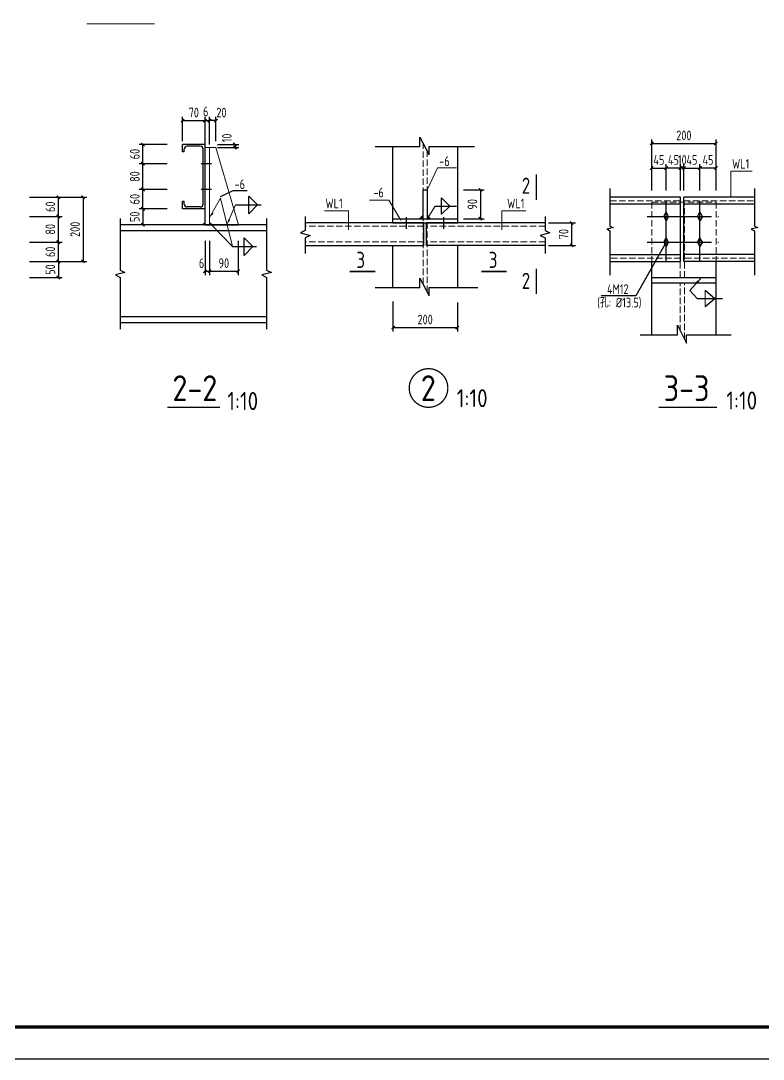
# Model space of a CAD drawing. Header units: millimetres. Extents: x 865974 to 875117, y 41124 to 44891.
# Drawn here: x 869951.9 to 870182.6, y 41123.6 to 41446.3 of the extents above; entities that cross this region are included whole.
import ezdxf

# ---------------------------------------------------------------- set-up
doc = ezdxf.new("R2010")
doc.units = ezdxf.units.MM
doc.header["$LTSCALE"] = 1000
doc.header["$MEASUREMENT"] = 0
for name, pattern in [('3', [500, 300, -200]), ('DASH', [0.35, 0.25, -0.1]), ('DOTE', [2.42, 2, -0.2, 0.02, -0.2])]:
    doc.linetypes.add(name, pattern=pattern)
for name, color, linetype, lineweight in [('1', 4, 'Continuous', 70), ('D3', 62, 'Continuous', 9), ('LZ', 64, 'Continuous', 9), ('数字', 3, 'Continuous', 9)]:
    doc.layers.add(name, color=color, linetype=linetype, lineweight=lineweight)
for name, color, linetype in [('616', 1, 'Continuous'), ('D1', 112, 'Continuous'), ('D2', 6, 'Continuous'), ('DIM', 7, 'Continuous'), ('DOTE', 1, 'DOTE'), ('PUB_DIM', 3, 'Continuous'), ('THIN', 7, 'Continuous'), ('文字', 7, 'Continuous'), ('桩', 6, 'Continuous'), ('梁虚线', 134, '3')]:
    doc.layers.add(name, color=color, linetype=linetype)
doc.styles.add('GBHZ', font='gbenor.shx', dxfattribs={"width": 0.9, "bigfont": 'gbcbig.shx'})
doc.dimstyles.new('Y10', dxfattribs={"dimscale": 0, "dimtxt": 3, "dimasz": 0.01, "dimexe": 1.2, "dimexo": 1, "dimgap": 1, "dimtad": 1, "dimdec": 0, "dimlfac": 10, "dimzin": 0, "dimdsep": 46, "dimtxsty": 'GBHZ', "dimblk1": 'DX', "dimblk2": 'DX', "dimsah": 1, "dimcen": 0.09, "dimdle": 1, "dimadec": 0, "dimazin": 0, "dimtfac": 1, "dimtdec": 0, "dimtix": 1, "dimtmove": 2, "dimatfit": 3, "dimldrblk": 'DX', "dimfxl": 0, "dimtolj": 1, "dimtzin": 0, "dimarcsym": 0})

# ---------------------------------------------------------------- blocks, each defined once
blk = doc.blocks.new('DX')
at = {"color": 0, "linetype": 'ByBlock', "const_width": 40}
blk.add_lwpolyline([(-54, -51), (46, 49)], dxfattribs=at)
blk = doc.blocks.new('*D248')
at = {"layer": 'Defpoints', "color": 0, "linetype": 'ByBlock', "transparency": 16777216}
for p in [(869958.02, 41391.47), (869958.02, 41371.47), (869971.27, 41371.47)]:
    blk.add_point(p, dxfattribs=at)
at = {"layer": 'DIM', "color": 0, "linetype": 'ByBlock', "lineweight": -2, "transparency": 16777216}
for p, q in [((869959.02, 41391.47), (869972.47, 41391.47)), ((869971.27, 41391.46), (869971.27, 41371.48)), ((869959.02, 41371.47), (869972.47, 41371.47))]:
    blk.add_line(p, q, dxfattribs=at)
at = {"layer": 'DIM', "color": 0, "linetype": 'ByBlock', "lineweight": -2, "transparency": 16777216, "xscale": 0.01, "yscale": 0.01, "zscale": 0.01}
for p, rotation in [((869971.27, 41391.47), 90), ((869971.27, 41371.47), 270)]:
    blk.add_blockref('DX', p, dxfattribs=dict(at, rotation=rotation))
at = {"layer": 'DIM', "color": 0, "linetype": 'ByBlock', "transparency": 16777216, "insert": (869968.77, 41381.47), "char_height": 3, "attachment_point": 5, "rotation": 90, "style": 'GBHZ'}
blk.add_mtext('\\A1;200', dxfattribs=at)
blk = doc.blocks.new('*D249')
at = {"layer": 'Defpoints', "color": 0, "linetype": 'ByBlock', "transparency": 16777216}
for p in [(869953.6, 41391.47), (869963.59, 41391.47), (869953.6, 41385.47)]:
    blk.add_point(p, dxfattribs=at)
at = {"layer": 'DIM', "color": 0, "linetype": 'ByBlock', "lineweight": -2, "transparency": 16777216}
for p, q in [((869954.6, 41391.47), (869964.79, 41391.47)), ((869963.59, 41385.48), (869963.59, 41391.46)), ((869954.6, 41385.47), (869964.79, 41385.47))]:
    blk.add_line(p, q, dxfattribs=at)
at = {"layer": 'DIM', "color": 0, "linetype": 'ByBlock', "lineweight": -2, "transparency": 16777216, "xscale": 0.01, "yscale": 0.01, "zscale": 0.01}
for p, rotation in [((869963.59, 41391.47), 90), ((869963.59, 41385.47), 270)]:
    blk.add_blockref('DX', p, dxfattribs=dict(at, rotation=rotation))
at = {"layer": 'DIM', "color": 0, "linetype": 'ByBlock', "transparency": 16777216, "insert": (869961.09, 41388.47), "char_height": 3, "attachment_point": 5, "rotation": 90, "style": 'GBHZ'}
blk.add_mtext('\\A1;60', dxfattribs=at)
blk = doc.blocks.new('*D250')
at = {"layer": 'Defpoints', "color": 0, "linetype": 'ByBlock', "transparency": 16777216}
for p in [(869953.6, 41385.47), (869963.59, 41385.47), (869953.6, 41377.47)]:
    blk.add_point(p, dxfattribs=at)
at = {"layer": 'DIM', "color": 0, "linetype": 'ByBlock', "lineweight": -2, "transparency": 16777216}
for p, q in [((869954.6, 41385.47), (869964.79, 41385.47)), ((869963.59, 41377.48), (869963.59, 41385.46)), ((869954.6, 41377.47), (869964.79, 41377.47))]:
    blk.add_line(p, q, dxfattribs=at)
at = {"layer": 'DIM', "color": 0, "linetype": 'ByBlock', "lineweight": -2, "transparency": 16777216, "xscale": 0.01, "yscale": 0.01, "zscale": 0.01}
for p, rotation in [((869963.59, 41385.47), 90), ((869963.59, 41377.47), 270)]:
    blk.add_blockref('DX', p, dxfattribs=dict(at, rotation=rotation))
at = {"layer": 'DIM', "color": 0, "linetype": 'ByBlock', "transparency": 16777216, "insert": (869961.09, 41381.47), "char_height": 3, "attachment_point": 5, "rotation": 90, "style": 'GBHZ'}
blk.add_mtext('\\A1;80', dxfattribs=at)
blk = doc.blocks.new('*D251')
at = {"layer": 'Defpoints', "color": 0, "linetype": 'ByBlock', "transparency": 16777216}
for p in [(869953.6, 41377.47), (869963.59, 41377.47), (869953.6, 41371.47)]:
    blk.add_point(p, dxfattribs=at)
at = {"layer": 'DIM', "color": 0, "linetype": 'ByBlock', "lineweight": -2, "transparency": 16777216}
for p, q in [((869954.6, 41377.47), (869964.79, 41377.47)), ((869963.59, 41371.48), (869963.59, 41377.46)), ((869954.6, 41371.47), (869964.79, 41371.47))]:
    blk.add_line(p, q, dxfattribs=at)
at = {"layer": 'DIM', "color": 0, "linetype": 'ByBlock', "lineweight": -2, "transparency": 16777216, "xscale": 0.01, "yscale": 0.01, "zscale": 0.01}
for p, rotation in [((869963.59, 41377.47), 90), ((869963.59, 41371.47), 270)]:
    blk.add_blockref('DX', p, dxfattribs=dict(at, rotation=rotation))
at = {"layer": 'DIM', "color": 0, "linetype": 'ByBlock', "transparency": 16777216, "insert": (869961.09, 41374.47), "char_height": 3, "attachment_point": 5, "rotation": 90, "style": 'GBHZ'}
blk.add_mtext('\\A1;60', dxfattribs=at)
blk = doc.blocks.new('*D233')
at = {"layer": 'Defpoints', "color": 0, "linetype": 'ByBlock', "transparency": 16777216}
for p in [(870010.52, 41415.25), (870009.16, 41406.79), (870010.52, 41406.85)]:
    blk.add_point(p, dxfattribs=at)
at = {"layer": 'DIM', "color": 0, "linetype": 'ByBlock', "lineweight": -2, "transparency": 16777216}
for p, q in [((870009.15, 41415.25), (870009.14, 41415.25)), ((870009.16, 41407.79), (870009.16, 41416.45)), ((870009.16, 41415.25), (870010.52, 41415.25)), ((870010.52, 41407.85), (870010.52, 41416.45)), ((870010.53, 41415.25), (870010.54, 41415.25))]:
    blk.add_line(p, q, dxfattribs=at)
at = {"layer": 'DIM', "color": 0, "linetype": 'ByBlock', "lineweight": -2, "transparency": 16777216, "xscale": 0.01, "yscale": 0.01, "zscale": 0.01}
blk.add_blockref('DX', (870009.16, 41415.25), dxfattribs=at)
at = {"layer": 'DIM', "color": 0, "linetype": 'ByBlock', "lineweight": -2, "transparency": 16777216, "xscale": 0.01, "yscale": 0.01, "zscale": 0.01, "rotation": 180}
blk.add_blockref('DX', (870010.52, 41415.25), dxfattribs=at)
at = {"layer": 'DIM', "color": 0, "linetype": 'ByBlock', "transparency": 16777216, "insert": (870009.37, 41418.07), "char_height": 3, "attachment_point": 5, "style": 'GBHZ'}
blk.add_mtext('\\A1;6', dxfattribs=at)
blk = doc.blocks.new('*D234')
at = {"layer": 'Defpoints', "color": 0, "linetype": 'ByBlock', "transparency": 16777216}
for p in [(870010.52, 41415.25), (870010.52, 41407.85), (870012.52, 41407.85)]:
    blk.add_point(p, dxfattribs=at)
at = {"layer": 'DIM', "color": 0, "linetype": 'ByBlock', "lineweight": -2, "transparency": 16777216}
for p, q in [((870010.51, 41415.25), (870010.5, 41415.25)), ((870010.52, 41408.85), (870010.52, 41416.45)), ((870012.52, 41415.25), (870010.52, 41415.25)), ((870012.52, 41408.85), (870012.52, 41416.45)), ((870012.53, 41415.25), (870012.54, 41415.25))]:
    blk.add_line(p, q, dxfattribs=at)
at = {"layer": 'DIM', "color": 0, "linetype": 'ByBlock', "lineweight": -2, "transparency": 16777216, "xscale": 0.01, "yscale": 0.01, "zscale": 0.01}
blk.add_blockref('DX', (870010.52, 41415.25), dxfattribs=at)
at = {"layer": 'DIM', "color": 0, "linetype": 'ByBlock', "lineweight": -2, "transparency": 16777216, "xscale": 0.01, "yscale": 0.01, "zscale": 0.01, "rotation": 180}
blk.add_blockref('DX', (870012.52, 41415.25), dxfattribs=at)
at = {"layer": 'DIM', "color": 0, "linetype": 'ByBlock', "transparency": 16777216, "insert": (870014.27, 41417.75), "char_height": 3, "attachment_point": 5, "style": 'GBHZ'}
blk.add_mtext('\\A1;20', dxfattribs=at)
blk = doc.blocks.new('*D235')
at = {"layer": 'Defpoints', "color": 0, "linetype": 'ByBlock', "transparency": 16777216}
for p in [(870012.04, 41407.85), (870012.04, 41406.85), (870018.44, 41406.85)]:
    blk.add_point(p, dxfattribs=at)
at = {"layer": 'DIM', "color": 0, "linetype": 'ByBlock', "lineweight": -2, "transparency": 16777216}
for p, q in [((870013.04, 41407.85), (870019.64, 41407.85)), ((870018.44, 41407.86), (870018.44, 41407.87)), ((870018.44, 41407.85), (870018.44, 41406.85)), ((870013.04, 41406.85), (870019.64, 41406.85)), ((870018.44, 41406.84), (870018.44, 41406.83))]:
    blk.add_line(p, q, dxfattribs=at)
at = {"layer": 'DIM', "color": 0, "linetype": 'ByBlock', "lineweight": -2, "transparency": 16777216, "xscale": 0.01, "yscale": 0.01, "zscale": 0.01}
for p, rotation in [((870018.44, 41407.85), 270), ((870018.44, 41406.85), 90)]:
    blk.add_blockref('DX', p, dxfattribs=dict(at, rotation=rotation))
at = {"layer": 'DIM', "color": 0, "linetype": 'ByBlock', "transparency": 16777216, "insert": (870015.94, 41409.85), "char_height": 3, "attachment_point": 5, "rotation": 90, "style": 'GBHZ'}
blk.add_mtext('\\A1;10', dxfattribs=at)
blk = doc.blocks.new('*D236')
at = {"layer": 'Defpoints', "color": 0, "linetype": 'ByBlock', "transparency": 16777216}
for p in [(870010.52, 41378.92), (870019.51, 41378.92), (870019.51, 41368.46)]:
    blk.add_point(p, dxfattribs=at)
at = {"layer": 'DIM', "color": 0, "linetype": 'ByBlock', "lineweight": -2, "transparency": 16777216}
for p, q in [((870010.52, 41377.92), (870010.52, 41367.26)), ((870019.51, 41377.92), (870019.51, 41367.26)), ((870010.53, 41368.46), (870019.5, 41368.46))]:
    blk.add_line(p, q, dxfattribs=at)
at = {"layer": 'DIM', "color": 0, "linetype": 'ByBlock', "lineweight": -2, "transparency": 16777216, "xscale": 0.01, "yscale": 0.01, "zscale": 0.01, "rotation": 180}
blk.add_blockref('DX', (870010.52, 41368.46), dxfattribs=at)
at = {"layer": 'DIM', "color": 0, "linetype": 'ByBlock', "lineweight": -2, "transparency": 16777216, "xscale": 0.01, "yscale": 0.01, "zscale": 0.01}
blk.add_blockref('DX', (870019.51, 41368.46), dxfattribs=at)
at = {"layer": 'DIM', "color": 0, "linetype": 'ByBlock', "transparency": 16777216, "insert": (870015.01, 41370.96), "char_height": 3, "attachment_point": 5, "style": 'GBHZ'}
blk.add_mtext('\\A1;90', dxfattribs=at)
blk = doc.blocks.new('*D237')
at = {"layer": 'Defpoints', "color": 0, "linetype": 'ByBlock', "transparency": 16777216}
for p in [(870009.16, 41378.92), (870010.52, 41378.92), (870010.52, 41368.46)]:
    blk.add_point(p, dxfattribs=at)
at = {"layer": 'DIM', "color": 0, "linetype": 'ByBlock', "lineweight": -2, "transparency": 16777216}
for p, q in [((870009.16, 41377.92), (870009.16, 41367.26)), ((870010.52, 41377.92), (870010.52, 41367.26)), ((870009.15, 41368.46), (870009.14, 41368.46)), ((870009.16, 41368.46), (870010.52, 41368.46)), ((870010.53, 41368.46), (870010.54, 41368.46))]:
    blk.add_line(p, q, dxfattribs=at)
at = {"layer": 'DIM', "color": 0, "linetype": 'ByBlock', "lineweight": -2, "transparency": 16777216, "xscale": 0.01, "yscale": 0.01, "zscale": 0.01}
blk.add_blockref('DX', (870009.16, 41368.46), dxfattribs=at)
at = {"layer": 'DIM', "color": 0, "linetype": 'ByBlock', "lineweight": -2, "transparency": 16777216, "xscale": 0.01, "yscale": 0.01, "zscale": 0.01, "rotation": 180}
blk.add_blockref('DX', (870010.52, 41368.46), dxfattribs=at)
at = {"layer": 'DIM', "color": 0, "linetype": 'ByBlock', "transparency": 16777216, "insert": (870008.08, 41370.96), "char_height": 3, "attachment_point": 5, "style": 'GBHZ'}
blk.add_mtext('\\A1;6', dxfattribs=at)
blk = doc.blocks.new('*D238')
at = {"layer": 'Defpoints', "color": 0, "linetype": 'ByBlock', "transparency": 16777216}
for p in [(869989.85, 41407.85), (869998.44, 41407.85), (869998.44, 41401.85)]:
    blk.add_point(p, dxfattribs=at)
at = {"layer": 'DIM', "color": 0, "linetype": 'ByBlock', "lineweight": -2, "transparency": 16777216}
for p, q in [((869997.44, 41407.85), (869988.65, 41407.85)), ((869989.85, 41401.86), (869989.85, 41407.84)), ((869997.44, 41401.85), (869988.65, 41401.85))]:
    blk.add_line(p, q, dxfattribs=at)
at = {"layer": 'DIM', "color": 0, "linetype": 'ByBlock', "lineweight": -2, "transparency": 16777216, "xscale": 0.01, "yscale": 0.01, "zscale": 0.01}
for p, rotation in [((869989.85, 41407.85), 90), ((869989.85, 41401.85), 270)]:
    blk.add_blockref('DX', p, dxfattribs=dict(at, rotation=rotation))
at = {"layer": 'DIM', "color": 0, "linetype": 'ByBlock', "transparency": 16777216, "insert": (869987.35, 41404.85), "char_height": 3, "attachment_point": 5, "rotation": 90, "style": 'GBHZ'}
blk.add_mtext('\\A1;60', dxfattribs=at)
blk = doc.blocks.new('*D239')
at = {"layer": 'Defpoints', "color": 0, "linetype": 'ByBlock', "transparency": 16777216}
for p in [(869989.85, 41401.85), (869998.44, 41401.85), (869998.44, 41393.85)]:
    blk.add_point(p, dxfattribs=at)
at = {"layer": 'DIM', "color": 0, "linetype": 'ByBlock', "lineweight": -2, "transparency": 16777216}
for p, q in [((869997.44, 41401.85), (869988.65, 41401.85)), ((869989.85, 41393.86), (869989.85, 41401.84)), ((869997.44, 41393.85), (869988.65, 41393.85))]:
    blk.add_line(p, q, dxfattribs=at)
at = {"layer": 'DIM', "color": 0, "linetype": 'ByBlock', "lineweight": -2, "transparency": 16777216, "xscale": 0.01, "yscale": 0.01, "zscale": 0.01}
for p, rotation in [((869989.85, 41401.85), 90), ((869989.85, 41393.85), 270)]:
    blk.add_blockref('DX', p, dxfattribs=dict(at, rotation=rotation))
at = {"layer": 'DIM', "color": 0, "linetype": 'ByBlock', "transparency": 16777216, "insert": (869987.35, 41397.85), "char_height": 3, "attachment_point": 5, "rotation": 90, "style": 'GBHZ'}
blk.add_mtext('\\A1;80', dxfattribs=at)
blk = doc.blocks.new('*D240')
at = {"layer": 'Defpoints', "color": 0, "linetype": 'ByBlock', "transparency": 16777216}
for p in [(869989.85, 41393.85), (869998.44, 41393.85), (869998.44, 41387.85)]:
    blk.add_point(p, dxfattribs=at)
at = {"layer": 'DIM', "color": 0, "linetype": 'ByBlock', "lineweight": -2, "transparency": 16777216}
for p, q in [((869997.44, 41393.85), (869988.65, 41393.85)), ((869989.85, 41387.86), (869989.85, 41393.84)), ((869997.44, 41387.85), (869988.65, 41387.85))]:
    blk.add_line(p, q, dxfattribs=at)
at = {"layer": 'DIM', "color": 0, "linetype": 'ByBlock', "lineweight": -2, "transparency": 16777216, "xscale": 0.01, "yscale": 0.01, "zscale": 0.01}
for p, rotation in [((869989.85, 41393.85), 90), ((869989.85, 41387.85), 270)]:
    blk.add_blockref('DX', p, dxfattribs=dict(at, rotation=rotation))
at = {"layer": 'DIM', "color": 0, "linetype": 'ByBlock', "transparency": 16777216, "insert": (869987.35, 41390.85), "char_height": 3, "attachment_point": 5, "rotation": 90, "style": 'GBHZ'}
blk.add_mtext('\\A1;60', dxfattribs=at)
blk = doc.blocks.new('*D241')
at = {"layer": 'Defpoints', "color": 0, "linetype": 'ByBlock', "transparency": 16777216}
for p in [(870009.16, 41415.25), (870002.17, 41407.85), (870009.16, 41407.85)]:
    blk.add_point(p, dxfattribs=at)
at = {"layer": 'DIM', "color": 0, "linetype": 'ByBlock', "lineweight": -2, "transparency": 16777216}
for p, q in [((870002.17, 41408.85), (870002.17, 41416.45)), ((870002.18, 41415.25), (870009.15, 41415.25)), ((870009.16, 41408.85), (870009.16, 41416.45))]:
    blk.add_line(p, q, dxfattribs=at)
at = {"layer": 'DIM', "color": 0, "linetype": 'ByBlock', "lineweight": -2, "transparency": 16777216, "xscale": 0.01, "yscale": 0.01, "zscale": 0.01, "rotation": 180}
blk.add_blockref('DX', (870002.17, 41415.25), dxfattribs=at)
at = {"layer": 'DIM', "color": 0, "linetype": 'ByBlock', "lineweight": -2, "transparency": 16777216, "xscale": 0.01, "yscale": 0.01, "zscale": 0.01}
blk.add_blockref('DX', (870009.16, 41415.25), dxfattribs=at)
at = {"layer": 'DIM', "color": 0, "linetype": 'ByBlock', "transparency": 16777216, "insert": (870005.67, 41417.75), "char_height": 3, "attachment_point": 5, "style": 'GBHZ'}
blk.add_mtext('\\A1;70', dxfattribs=at)
blk = doc.blocks.new('*D159')
at = {"layer": 'Defpoints', "color": 0, "linetype": 'ByBlock', "transparency": 16777216}
for p in [(869953.6, 41371.47), (869953.6, 41366.47), (869963.59, 41366.47)]:
    blk.add_point(p, dxfattribs=at)
at = {"layer": 'DIM', "color": 0, "linetype": 'ByBlock', "lineweight": -2, "transparency": 16777216}
for p, q in [((869954.6, 41371.47), (869964.79, 41371.47)), ((869963.59, 41371.46), (869963.59, 41366.48)), ((869954.6, 41366.47), (869964.79, 41366.47))]:
    blk.add_line(p, q, dxfattribs=at)
at = {"layer": 'DIM', "color": 0, "linetype": 'ByBlock', "lineweight": -2, "transparency": 16777216, "xscale": 0.01, "yscale": 0.01, "zscale": 0.01}
for p, rotation in [((869963.59, 41371.47), 90), ((869963.59, 41366.47), 270)]:
    blk.add_blockref('DX', p, dxfattribs=dict(at, rotation=rotation))
at = {"layer": 'DIM', "color": 0, "linetype": 'ByBlock', "transparency": 16777216, "insert": (869961.09, 41368.97), "char_height": 3, "attachment_point": 5, "rotation": 90, "style": 'GBHZ'}
blk.add_mtext('\\A1;50', dxfattribs=at)
blk = doc.blocks.new('*D160')
at = {"layer": 'Defpoints', "color": 0, "linetype": 'ByBlock', "transparency": 16777216}
for p in [(869998.44, 41387.85), (869989.85, 41382.85), (869998.44, 41382.85)]:
    blk.add_point(p, dxfattribs=at)
at = {"layer": 'DIM', "color": 0, "linetype": 'ByBlock', "lineweight": -2, "transparency": 16777216}
for p, q in [((869997.44, 41387.85), (869988.65, 41387.85)), ((869989.85, 41387.84), (869989.85, 41382.86)), ((869997.44, 41382.85), (869988.65, 41382.85))]:
    blk.add_line(p, q, dxfattribs=at)
at = {"layer": 'DIM', "color": 0, "linetype": 'ByBlock', "lineweight": -2, "transparency": 16777216, "xscale": 0.01, "yscale": 0.01, "zscale": 0.01}
for p, rotation in [((869989.85, 41387.85), 90), ((869989.85, 41382.85), 270)]:
    blk.add_blockref('DX', p, dxfattribs=dict(at, rotation=rotation))
at = {"layer": 'DIM', "color": 0, "linetype": 'ByBlock', "transparency": 16777216, "insert": (869987.35, 41385.35), "char_height": 3, "attachment_point": 5, "rotation": 90, "style": 'GBHZ'}
blk.add_mtext('\\A1;50', dxfattribs=at)
blk = doc.blocks.new('*D89')
at = {"layer": 'Defpoints', "color": 0, "linetype": 'ByBlock', "transparency": 16777216}
for p in [(870167.97, 41408.15), (870147.97, 41394.57), (870167.97, 41394.57)]:
    blk.add_point(p, dxfattribs=at)
at = {"layer": 'DIM', "color": 0, "linetype": 'ByBlock', "lineweight": -2, "transparency": 16777216}
for p, q in [((870147.97, 41395.57), (870147.97, 41409.35)), ((870147.98, 41408.15), (870167.96, 41408.15)), ((870167.97, 41395.57), (870167.97, 41409.35))]:
    blk.add_line(p, q, dxfattribs=at)
at = {"layer": 'DIM', "color": 0, "linetype": 'ByBlock', "lineweight": -2, "transparency": 16777216, "xscale": 0.01, "yscale": 0.01, "zscale": 0.01, "rotation": 180}
blk.add_blockref('DX', (870147.97, 41408.15), dxfattribs=at)
at = {"layer": 'DIM', "color": 0, "linetype": 'ByBlock', "lineweight": -2, "transparency": 16777216, "xscale": 0.01, "yscale": 0.01, "zscale": 0.01}
blk.add_blockref('DX', (870167.97, 41408.15), dxfattribs=at)
at = {"layer": 'DIM', "color": 0, "linetype": 'ByBlock', "transparency": 16777216, "insert": (870157.97, 41410.65), "char_height": 3, "attachment_point": 5, "style": 'GBHZ'}
blk.add_mtext('\\A1;200', dxfattribs=at)
blk = doc.blocks.new('*D90')
at = {"layer": 'Defpoints', "color": 0, "linetype": 'ByBlock', "transparency": 16777216}
for p in [(870162.97, 41400.52), (870162.97, 41392.57), (870167.97, 41392.57)]:
    blk.add_point(p, dxfattribs=at)
at = {"layer": 'DIM', "color": 0, "linetype": 'ByBlock', "lineweight": -2, "transparency": 16777216}
for p, q in [((870162.97, 41393.57), (870162.97, 41401.72)), ((870167.97, 41393.57), (870167.97, 41401.72)), ((870167.96, 41400.52), (870162.98, 41400.52))]:
    blk.add_line(p, q, dxfattribs=at)
at = {"layer": 'DIM', "color": 0, "linetype": 'ByBlock', "lineweight": -2, "transparency": 16777216, "xscale": 0.01, "yscale": 0.01, "zscale": 0.01, "rotation": 180}
blk.add_blockref('DX', (870162.97, 41400.52), dxfattribs=at)
at = {"layer": 'DIM', "color": 0, "linetype": 'ByBlock', "lineweight": -2, "transparency": 16777216, "xscale": 0.01, "yscale": 0.01, "zscale": 0.01}
blk.add_blockref('DX', (870167.97, 41400.52), dxfattribs=at)
at = {"layer": 'DIM', "color": 0, "linetype": 'ByBlock', "transparency": 16777216, "insert": (870165.47, 41403.02), "char_height": 3, "attachment_point": 5, "style": 'GBHZ'}
blk.add_mtext('\\A1;45', dxfattribs=at)
blk = doc.blocks.new('*D91')
at = {"layer": 'Defpoints', "color": 0, "linetype": 'ByBlock', "transparency": 16777216}
for p in [(870152.47, 41400.52), (870147.97, 41392.57), (870152.47, 41392.57)]:
    blk.add_point(p, dxfattribs=at)
at = {"layer": 'DIM', "color": 0, "linetype": 'ByBlock', "lineweight": -2, "transparency": 16777216}
for p, q in [((870147.97, 41393.57), (870147.97, 41401.72)), ((870152.47, 41393.57), (870152.47, 41401.72)), ((870147.96, 41400.52), (870147.95, 41400.52)), ((870147.97, 41400.52), (870152.47, 41400.52)), ((870152.48, 41400.52), (870152.49, 41400.52))]:
    blk.add_line(p, q, dxfattribs=at)
at = {"layer": 'DIM', "color": 0, "linetype": 'ByBlock', "lineweight": -2, "transparency": 16777216, "xscale": 0.01, "yscale": 0.01, "zscale": 0.01}
blk.add_blockref('DX', (870147.97, 41400.52), dxfattribs=at)
at = {"layer": 'DIM', "color": 0, "linetype": 'ByBlock', "lineweight": -2, "transparency": 16777216, "xscale": 0.01, "yscale": 0.01, "zscale": 0.01, "rotation": 180}
blk.add_blockref('DX', (870152.47, 41400.52), dxfattribs=at)
at = {"layer": 'DIM', "color": 0, "linetype": 'ByBlock', "transparency": 16777216, "insert": (870150.22, 41403.02), "char_height": 3, "attachment_point": 5, "style": 'GBHZ'}
blk.add_mtext('\\A1;45', dxfattribs=at)
blk = doc.blocks.new('*D84')
at = {"layer": 'Defpoints', "color": 0, "linetype": 'ByBlock', "transparency": 16777216}
for p in [(870114.85, 41383.47), (870123.12, 41383.47), (870114.85, 41376.47)]:
    blk.add_point(p, dxfattribs=at)
at = {"layer": 'DIM', "color": 0, "linetype": 'ByBlock', "lineweight": -2, "transparency": 16777216}
for p, q in [((870115.85, 41383.47), (870124.32, 41383.47)), ((870123.12, 41376.48), (870123.12, 41383.46)), ((870115.85, 41376.47), (870124.32, 41376.47))]:
    blk.add_line(p, q, dxfattribs=at)
at = {"layer": 'DIM', "color": 0, "linetype": 'ByBlock', "lineweight": -2, "transparency": 16777216, "xscale": 0.01, "yscale": 0.01, "zscale": 0.01}
for p, rotation in [((870123.12, 41383.47), 90), ((870123.12, 41376.47), 270)]:
    blk.add_blockref('DX', p, dxfattribs=dict(at, rotation=rotation))
at = {"layer": 'DIM', "color": 0, "linetype": 'ByBlock', "transparency": 16777216, "insert": (870120.62, 41379.97), "char_height": 3, "attachment_point": 5, "rotation": 90, "style": 'GBHZ'}
blk.add_mtext('\\A1;70', dxfattribs=at)
blk = doc.blocks.new('*D85')
at = {"layer": 'Defpoints', "color": 0, "linetype": 'ByBlock', "transparency": 16777216}
for p in [(870088.49, 41393.76), (870088.49, 41384.75), (870094.75, 41384.75)]:
    blk.add_point(p, dxfattribs=at)
at = {"layer": 'DIM', "color": 0, "linetype": 'ByBlock', "lineweight": -2, "transparency": 16777216}
for p, q in [((870089.49, 41393.76), (870095.95, 41393.76)), ((870094.75, 41393.75), (870094.75, 41384.76)), ((870089.49, 41384.75), (870095.95, 41384.75))]:
    blk.add_line(p, q, dxfattribs=at)
at = {"layer": 'DIM', "color": 0, "linetype": 'ByBlock', "lineweight": -2, "transparency": 16777216, "xscale": 0.01, "yscale": 0.01, "zscale": 0.01}
for p, rotation in [((870094.75, 41393.76), 90), ((870094.75, 41384.75), 270)]:
    blk.add_blockref('DX', p, dxfattribs=dict(at, rotation=rotation))
at = {"layer": 'DIM', "color": 0, "linetype": 'ByBlock', "transparency": 16777216, "insert": (870092.25, 41389.25), "char_height": 3, "attachment_point": 5, "rotation": 90, "style": 'GBHZ'}
blk.add_mtext('\\A1;90', dxfattribs=at)
blk = doc.blocks.new('*D86')
at = {"layer": 'Defpoints', "color": 0, "linetype": 'ByBlock', "transparency": 16777216}
for p in [(870067.57, 41359.99), (870087.57, 41359.77), (870087.57, 41350.94)]:
    blk.add_point(p, dxfattribs=at)
at = {"layer": 'DIM', "color": 0, "linetype": 'ByBlock', "lineweight": -2, "transparency": 16777216}
for p, q in [((870067.57, 41358.99), (870067.57, 41349.74)), ((870087.57, 41358.77), (870087.57, 41349.74)), ((870067.58, 41350.94), (870087.56, 41350.94))]:
    blk.add_line(p, q, dxfattribs=at)
at = {"layer": 'DIM', "color": 0, "linetype": 'ByBlock', "lineweight": -2, "transparency": 16777216, "xscale": 0.01, "yscale": 0.01, "zscale": 0.01, "rotation": 180}
blk.add_blockref('DX', (870067.57, 41350.94), dxfattribs=at)
at = {"layer": 'DIM', "color": 0, "linetype": 'ByBlock', "lineweight": -2, "transparency": 16777216, "xscale": 0.01, "yscale": 0.01, "zscale": 0.01}
blk.add_blockref('DX', (870087.57, 41350.94), dxfattribs=at)
at = {"layer": 'DIM', "color": 0, "linetype": 'ByBlock', "transparency": 16777216, "insert": (870077.57, 41353.44), "char_height": 3, "attachment_point": 5, "style": 'GBHZ'}
blk.add_mtext('\\A1;200', dxfattribs=at)
blk = doc.blocks.new('*D88')
at = {"layer": 'Defpoints', "color": 0, "linetype": 'ByBlock', "transparency": 16777216}
for p in [(870156.97, 41400.52), (870156.97, 41392.57), (870157.97, 41392.57)]:
    blk.add_point(p, dxfattribs=at)
at = {"layer": 'DIM', "color": 0, "linetype": 'ByBlock', "lineweight": -2, "transparency": 16777216}
for p, q in [((870156.97, 41393.57), (870156.97, 41401.72)), ((870157.97, 41393.57), (870157.97, 41401.72)), ((870156.96, 41400.52), (870156.95, 41400.52)), ((870157.97, 41400.52), (870156.97, 41400.52)), ((870157.98, 41400.52), (870157.99, 41400.52))]:
    blk.add_line(p, q, dxfattribs=at)
at = {"layer": 'DIM', "color": 0, "linetype": 'ByBlock', "lineweight": -2, "transparency": 16777216, "xscale": 0.01, "yscale": 0.01, "zscale": 0.01}
blk.add_blockref('DX', (870156.97, 41400.52), dxfattribs=at)
at = {"layer": 'DIM', "color": 0, "linetype": 'ByBlock', "lineweight": -2, "transparency": 16777216, "xscale": 0.01, "yscale": 0.01, "zscale": 0.01, "rotation": 180}
blk.add_blockref('DX', (870157.97, 41400.52), dxfattribs=at)
at = {"layer": 'DIM', "color": 0, "linetype": 'ByBlock', "transparency": 16777216, "insert": (870157.47, 41403.02), "char_height": 3, "attachment_point": 5, "style": 'GBHZ'}
blk.add_mtext('\\A1;10', dxfattribs=at)
blk = doc.blocks.new('*D554')
at = {"layer": 'Defpoints', "color": 0, "linetype": 'ByBlock', "transparency": 16777216}
for p in [(870152.47, 41400.52), (870152.47, 41392.57), (870156.97, 41392.57)]:
    blk.add_point(p, dxfattribs=at)
at = {"layer": 'DIM', "color": 0, "linetype": 'ByBlock', "lineweight": -2, "transparency": 16777216}
for p, q in [((870152.47, 41393.57), (870152.47, 41401.72)), ((870156.97, 41393.57), (870156.97, 41401.72)), ((870152.46, 41400.52), (870152.45, 41400.52)), ((870156.97, 41400.52), (870152.47, 41400.52)), ((870156.98, 41400.52), (870156.99, 41400.52))]:
    blk.add_line(p, q, dxfattribs=at)
at = {"layer": 'DIM', "color": 0, "linetype": 'ByBlock', "lineweight": -2, "transparency": 16777216, "xscale": 0.01, "yscale": 0.01, "zscale": 0.01}
blk.add_blockref('DX', (870152.47, 41400.52), dxfattribs=at)
at = {"layer": 'DIM', "color": 0, "linetype": 'ByBlock', "lineweight": -2, "transparency": 16777216, "xscale": 0.01, "yscale": 0.01, "zscale": 0.01, "rotation": 180}
blk.add_blockref('DX', (870156.97, 41400.52), dxfattribs=at)
at = {"layer": 'DIM', "color": 0, "linetype": 'ByBlock', "transparency": 16777216, "insert": (870154.72, 41403.02), "char_height": 3, "attachment_point": 5, "style": 'GBHZ'}
blk.add_mtext('\\A1;45', dxfattribs=at)
blk = doc.blocks.new('*D555')
at = {"layer": 'Defpoints', "color": 0, "linetype": 'ByBlock', "transparency": 16777216}
for p in [(870162.97, 41400.52), (870157.97, 41392.57), (870162.97, 41392.57)]:
    blk.add_point(p, dxfattribs=at)
at = {"layer": 'DIM', "color": 0, "linetype": 'ByBlock', "lineweight": -2, "transparency": 16777216}
for p, q in [((870157.97, 41393.57), (870157.97, 41401.72)), ((870162.97, 41393.57), (870162.97, 41401.72)), ((870157.98, 41400.52), (870162.96, 41400.52))]:
    blk.add_line(p, q, dxfattribs=at)
at = {"layer": 'DIM', "color": 0, "linetype": 'ByBlock', "lineweight": -2, "transparency": 16777216, "xscale": 0.01, "yscale": 0.01, "zscale": 0.01, "rotation": 180}
blk.add_blockref('DX', (870157.97, 41400.52), dxfattribs=at)
at = {"layer": 'DIM', "color": 0, "linetype": 'ByBlock', "lineweight": -2, "transparency": 16777216, "xscale": 0.01, "yscale": 0.01, "zscale": 0.01}
blk.add_blockref('DX', (870162.97, 41400.52), dxfattribs=at)
at = {"layer": 'DIM', "color": 0, "linetype": 'ByBlock', "transparency": 16777216, "insert": (870160.47, 41403.02), "char_height": 3, "attachment_point": 5, "style": 'GBHZ'}
blk.add_mtext('\\A1;45', dxfattribs=at)

msp = doc.modelspace()

# ---------------------------------------------------------------- linework, layer by layer
msp.add_line((870601.552, 41123.604), (869760.552, 41123.604))
at = {"color": 0, "const_width": 1}
msp.add_lwpolyline([(870591.552, 41133.604), (869785.552, 41133.604), (869785.552, 41707.604), (870591.552, 41707.604)], close=True, dxfattribs=at)
at = {"linetype": 'ByBlock', "ltscale": 0.5, "const_width": 0.4}
msp.add_lwpolyline([(870072.619, 41332.157, 1), (870084.619, 41332.157, 1)], format="xyb", close=True, dxfattribs=at)
at = {"layer": '1', "color": 2, "const_width": 0.48}
for points in [[(870112.11, 41390.618), (870112.11, 41398.54)], [(870112.11, 41361.344), (870112.11, 41369.266)], [(870054.115, 41368.391), (870062.037, 41368.391)], [(870094.981, 41368.391), (870102.903, 41368.391)]]:
    msp.add_lwpolyline(points, dxfattribs=at)
at = {"layer": '616'}
msp.add_lwpolyline([(870010.517, 41385.163, 0, 0.6, 0), (870011.592, 41386.555, 0.6, 0.6, 0)], format="xyseb", dxfattribs=at)
at = {"layer": '616', "elevation": -5.16}
msp.add_lwpolyline([(870015.965, 41382.846, 0, 0.6, 0), (870016.684, 41384.513, 0.6, 0.6, 0)], format="xyseb", dxfattribs=at)
at = {"layer": 'D1', "color": 251}
for p, q in [((870075.964, 41410.126), (870078.839, 41404.576)), ((870075.964, 41407.194), (870075.964, 41410.126)), ((870062.037, 41407.194), (870075.964, 41407.194)), ((870078.839, 41407.194), (870092.947, 41407.194)), ((870078.839, 41404.576), (870078.839, 41407.194)), ((870022.758, 41391.732), (870025.462, 41389.027)), ((870022.758, 41386.322), (870022.758, 41391.732)), ((870018.633, 41389.027), (870026.638, 41389.027)), ((870022.758, 41386.322), (870025.462, 41389.027)), ((870080.662, 41388.714), (870087.342, 41388.714)), ((870082.692, 41391.284), (870085.261, 41388.714)), ((870082.692, 41386.145), (870082.692, 41391.284)), ((870082.692, 41386.145), (870085.261, 41388.714)), ((870021.293, 41378.79), (870023.998, 41376.085)), ((870021.293, 41373.38), (870021.293, 41378.79)), ((870017.651, 41376.085), (870025.173, 41376.085)), ((870021.293, 41373.38), (870023.998, 41376.085)), ((870152.466, 41377.467), (870143.054, 41360.751)), ((870075.964, 41363.378), (870075.964, 41366.31)), ((870075.964, 41366.31), (870078.839, 41360.76)), ((870062.037, 41363.378), (870075.964, 41363.378)), ((870078.839, 41363.378), (870093.947, 41363.378)), ((870078.839, 41360.76), (870078.839, 41363.378)), ((870164.56, 41362.588), (870167.629, 41360.018)), ((870143.054, 41360.751), (870132.231, 41360.751)), ((870162.1, 41360.018), (870170.011, 41360.018)), ((870164.56, 41357.449), (870167.629, 41360.018)), ((870155.938, 41348.736), (870155.938, 41351.668)), ((870155.938, 41351.668), (870158.813, 41346.118)), ((870144.424, 41348.736), (870155.938, 41348.736)), ((870158.813, 41346.118), (870158.813, 41348.736)), ((870158.813, 41348.736), (870172.708, 41348.736))]:
    msp.add_line(p, q, dxfattribs=at)
at = {"layer": 'D2'}
for p, q in [((870009.164, 41407.846), (870002.166, 41407.846)), ((870002.166, 41405.586), (870002.166, 41407.846)), ((870009.164, 41382.846), (870009.164, 41407.846)), ((870002.73, 41405.586), (870002.166, 41405.586)), ((870002.73, 41405.586), (870002.73, 41406.375)), ((870007.699, 41407.277), (870003.631, 41407.277)), ((870008.601, 41389.308), (870008.601, 41406.375)), ((870067.568, 41383.469), (870067.568, 41407.194)), ((870087.675, 41383.469), (870087.675, 41407.194)), ((870011.193, 41401.846), (870007.925, 41401.846)), ((870011.193, 41393.846), (870007.925, 41393.846)), ((870076.925, 41393.756), (870078.21, 41393.756)), ((870076.925, 41384.753), (870076.925, 41393.756)), ((870078.21, 41393.756), (870078.21, 41384.753)), ((870156.968, 41391.424), (870135.01, 41391.424)), ((870156.968, 41371.47), (870156.968, 41391.424)), ((870179.934, 41391.424), (870157.968, 41391.424)), ((870157.968, 41371.47), (870157.968, 41391.424)), ((870002.73, 41390.097), (870002.166, 41390.097)), ((870002.166, 41387.843), (870002.166, 41390.097)), ((870002.73, 41389.308), (870002.73, 41390.097)), ((870007.699, 41388.407), (870003.631, 41388.407)), ((870156.968, 41389.283), (870135.01, 41389.283)), ((870179.934, 41389.283), (870157.968, 41389.283)), ((870009.164, 41387.843), (870002.166, 41387.843)), ((870028.292, 41382.846), (869982.788, 41382.846)), ((870009.164, 41382.846), (870019.513, 41382.846)), ((870077.125, 41383.469), (870040.286, 41383.469)), ((870067.568, 41384.753), (870087.675, 41384.753)), ((870067.568, 41383.469), (870067.568, 41384.753)), ((870067.568, 41383.469), (870087.675, 41383.469)), ((870077.125, 41376.47), (870077.125, 41383.469)), ((870078.01, 41376.47), (870078.01, 41383.469)), ((870114.85, 41383.469), (870078.01, 41383.469)), ((870028.292, 41381.043), (869982.788, 41381.043)), ((870040.286, 41376.47), (870077.125, 41376.47)), ((870067.568, 41363.378), (870067.568, 41376.47)), ((870114.85, 41376.47), (870078.01, 41376.47)), ((870087.675, 41363.378), (870087.675, 41376.47)), ((870135.01, 41373.611), (870156.968, 41373.611)), ((870179.934, 41373.611), (870157.968, 41373.611)), ((870135.01, 41371.47), (870156.968, 41371.47)), ((870147.968, 41348.736), (870147.968, 41371.47)), ((870179.934, 41371.47), (870157.968, 41371.47)), ((870167.968, 41348.736), (870167.968, 41371.47)), ((870147.968, 41366.47), (870167.968, 41366.47)), ((870147.968, 41364.831), (870167.968, 41364.831)), ((870028.292, 41354.267), (869982.788, 41354.267)), ((870028.292, 41352.464), (869982.788, 41352.464))]:
    msp.add_line(p, q, dxfattribs=at)
at = {"layer": 'D2', "linetype": 'Continuous'}
for p, q in [((870071.787, 41381.649), (870071.787, 41385.289)), ((870083.349, 41381.649), (870083.349, 41385.289)), ((870134.436, 41381.593), (870134.436, 41381.274))]:
    msp.add_line(p, q, dxfattribs=at)
at = {"layer": 'D2'}
for centre, start, end in [((870003.631, 41406.375), 90, 180), ((870007.699, 41406.375), 0, 90), ((870003.631, 41389.308), 180, 270), ((870007.699, 41389.308), 270, 0)]:
    msp.add_arc(centre, 0.902, start, end, dxfattribs=at)
at = {"layer": 'D3'}
for p, q in [((870012.517, 41406.846), (870009.164, 41406.846)), ((870010.517, 41382.846), (870010.517, 41406.846)), ((870019.513, 41382.846), (870012.517, 41406.846)), ((870075.855, 41384.753), (870076.925, 41385.824)), ((870079.281, 41384.753), (870078.21, 41385.824)), ((870008.263, 41382.846), (870009.164, 41383.618)), ((870011.418, 41382.846), (870010.517, 41383.618))]:
    msp.add_line(p, q, dxfattribs=at)
at = {"layer": 'D3', "color": 251}
for p, q in [((870078.21, 41393.756), (870081.377, 41400.569)), ((870081.377, 41400.569), (870087.304, 41400.569)), ((870172.512, 41399.534), (870172.512, 41391.424)), ((870172.512, 41399.534), (870179.245, 41399.534)), ((870013.96, 41391.12), (870010.517, 41385.163)), ((870013.96, 41391.12), (870017.651, 41376.085)), ((870018.633, 41389.027), (870015.965, 41382.846)), ((870066.276, 41390.55), (870060.322, 41390.55)), ((870070.037, 41384.325), (870066.276, 41390.55)), ((870078.21, 41384.753), (870080.662, 41388.714)), ((870053.731, 41387.216), (870046.269, 41387.216)), ((870053.731, 41387.216), (870053.731, 41381.274)), ((870101.404, 41387.216), (870101.404, 41381.274)), ((870101.404, 41387.216), (870108.866, 41387.216)), ((870010.926, 41383.072), (870017.651, 41376.085)), ((870159.808, 41362.488), (870163.479, 41366.47)), ((870159.808, 41362.488), (870162.1, 41360.018)), ((870164.56, 41357.449), (870164.56, 41362.588))]:
    msp.add_line(p, q, dxfattribs=at)
at = {"layer": 'D3'}
for points in [[(870075.855, 41384.753), (870076.925, 41384.753), (870076.925, 41385.824), (870076.925, 41384.753)], [(870079.281, 41384.753), (870078.21, 41384.753), (870078.21, 41385.824), (870078.21, 41384.753)], [(870008.263, 41382.846), (870009.164, 41382.846), (870009.164, 41383.618), (870009.164, 41382.846)], [(870011.418, 41382.846), (870010.517, 41382.846), (870010.517, 41383.618), (870010.517, 41382.846)]]:
    msp.add_solid(points, dxfattribs=at)
at = {"layer": 'D3', "color": 251}
msp.add_solid([(870162.215, 41364.578), (870163.479, 41366.47), (870162.215, 41364.578), (870161.666, 41365.058)], dxfattribs=at)
at = {"layer": 'DOTE', "linetype": 'DOTE', "ltscale": 0.01}
for p, q in [((870152.468, 41371.47), (870152.468, 41390.353)), ((870162.968, 41371.47), (870162.968, 41390.353)), ((870146.517, 41385.47), (870169.42, 41385.47)), ((870146.517, 41377.467), (870169.42, 41377.467))]:
    msp.add_line(p, q, dxfattribs=at)
at = {"layer": 'LZ', "color": 251, "linetype": 'DASH', "ltscale": 0.008}
for p, q in [((870076.925, 41364.454), (870076.925, 41408.27)), ((870078.21, 41361.975), (870078.21, 41405.791)), ((870135.01, 41390.353), (870156.968, 41390.353)), ((870147.968, 41389.939), (870167.968, 41389.939)), ((870147.968, 41389.939), (870147.968, 41371.47)), ((870156.768, 41366.47), (870156.768, 41389.283)), ((870157.968, 41390.353), (870179.934, 41390.353)), ((870158.168, 41366.47), (870158.168, 41389.283)), ((870167.968, 41389.939), (870167.968, 41371.47)), ((870077.125, 41382.398), (870040.286, 41382.398)), ((870114.85, 41382.398), (870078.01, 41382.398)), ((870077.125, 41377.541), (870040.286, 41377.541)), ((870114.85, 41377.541), (870078.01, 41377.541)), ((870156.968, 41372.541), (870135.01, 41372.541)), ((870179.934, 41372.541), (870157.968, 41372.541)), ((870156.768, 41349.842), (870156.768, 41364.831)), ((870158.168, 41347.362), (870158.168, 41364.831))]:
    msp.add_line(p, q, dxfattribs=at)
at = {"layer": 'THIN'}
for p, q in [((870135.01, 41394.18), (870135.01, 41382.487)), ((870179.934, 41394.18), (870179.934, 41382.487)), ((870040.286, 41385.469), (870040.286, 41381.088)), ((870114.85, 41385.469), (870114.85, 41381.088)), ((869982.788, 41384.846), (869982.788, 41368.78)), ((870028.292, 41384.846), (870028.292, 41368.78)), ((870040.286, 41381.088), (870038.786, 41380.338)), ((870038.786, 41380.338), (870041.786, 41379.588)), ((870041.786, 41379.588), (870040.286, 41378.838)), ((870040.286, 41378.838), (870040.286, 41373.97)), ((870116.35, 41380.338), (870113.35, 41379.588)), ((870113.35, 41379.588), (870114.85, 41378.838)), ((870114.85, 41381.088), (870116.35, 41380.338)), ((870114.85, 41378.838), (870114.85, 41373.97)), ((870135.01, 41380.987), (870135.01, 41367.238)), ((870179.934, 41380.987), (870179.934, 41367.238)), ((869984.288, 41368.03), (869981.288, 41367.28)), ((869981.288, 41367.28), (869982.788, 41366.53)), ((869982.788, 41368.78), (869984.288, 41368.03)), ((869982.788, 41366.53), (869982.788, 41350.464)), ((870029.792, 41368.03), (870026.792, 41367.28)), ((870026.792, 41367.28), (870028.292, 41366.53)), ((870028.292, 41368.78), (870029.792, 41368.03)), ((870028.292, 41366.53), (870028.292, 41350.464))]:
    msp.add_line(p, q, dxfattribs=at)
at = {"layer": 'THIN', "linetype": 'ByBlock'}
for p, q in [((870136.01, 41381.987), (870134.01, 41381.487)), ((870135.01, 41382.487), (870136.01, 41381.987)), ((870180.934, 41381.987), (870178.934, 41381.487)), ((870179.934, 41382.487), (870180.934, 41381.987)), ((870134.01, 41381.487), (870135.01, 41380.987)), ((870178.934, 41381.487), (870179.934, 41380.987))]:
    msp.add_line(p, q, dxfattribs=at)
at = {"layer": '文字', "color": 6, "const_width": 0.32}
for points in [[(869972.372, 41445.311), (869993.492, 41445.311)], [(869997.426, 41326.157), (870013.851, 41326.157)], [(870150.095, 41326.157), (870168.277, 41326.157)]]:
    msp.add_lwpolyline(points, dxfattribs=at)
at = {"layer": '桩'}
for p, q in [((870013.979, 41391.649), (870017.954, 41393.544)), ((870151.72, 41385.47), (870152.468, 41386.852)), ((870151.72, 41385.47), (870152.468, 41384.089)), ((870153.217, 41385.47), (870152.468, 41386.852)), ((870153.217, 41385.47), (870152.468, 41384.089)), ((870162.22, 41385.47), (870162.968, 41386.852)), ((870162.22, 41385.47), (870162.968, 41384.089)), ((870163.717, 41385.47), (870162.968, 41386.852)), ((870163.717, 41385.47), (870162.968, 41384.089)), ((870151.72, 41377.467), (870152.468, 41378.849)), ((870153.217, 41377.467), (870152.468, 41378.849)), ((870162.22, 41377.467), (870162.968, 41378.849)), ((870163.717, 41377.467), (870162.968, 41378.849)), ((870151.72, 41377.467), (870152.468, 41376.086)), ((870153.217, 41377.467), (870152.468, 41376.086)), ((870162.22, 41377.467), (870162.968, 41376.086)), ((870163.717, 41377.467), (870162.968, 41376.086))]:
    msp.add_line(p, q, dxfattribs=at)
at = {"layer": '梁虚线', "color": 6, "linetype": 'ByBlock'}
msp.add_line((870017.954, 41393.544), (870022.273, 41393.544), dxfattribs=at)

# ---------------------------------------------------------------- texts
at = {"layer": 'PUB_DIM', "style": 'GBHZ', "width": 0.9}
for s, p in [('2', (870107.589, 41392.517)), ('3', (870056.207, 41369.46)), ('3', (870097.325, 41369.46)), ('2', (870107.589, 41362.954))]:
    msp.add_text(s, height=5, dxfattribs=at).set_placement(p)
at = {"layer": '数字', "style": 'GBHZ', "width": 0.9}
for s, p in [('-6', (870081.959, 41401.134)), ('WL1', (870172.932, 41400.323)), ('-6', (870018.353, 41393.994)), ('-6', (870061.494, 41391.389)), ('WL1', (870046.572, 41388.005)), ('WL1', (870103.043, 41388.005)), ('4M12', (870134.082, 41361.375)), ('(孔: %%C13.5)', (870131.045, 41357.21))]:
    msp.add_text(s, height=3, dxfattribs=at).set_placement(p)
at = {"layer": '文字', "color": 6, "style": 'GBHZ'}
for s, height, p in [('2-2', 8, (869999.034, 41328.108)), ('2', 8, (870076.224, 41328.124)), ('3-3', 8, (870151.703, 41328.108)), ('1:10', 5.6, (870016.078, 41325.323)), ('1:10', 5.6, (870087.385, 41326.205, -0.009)), ('1:10', 5.6, (870171.157, 41325.487))]:
    msp.add_text(s, height=height, dxfattribs=at).set_placement(p)

# ---------------------------------------------------------------- dimensions: what is measured, and where the dimension line sits
at = {"layer": 'DIM', "linetype": 'ByBlock'}
for base, p1, p2, picture, middle in [((870009.164, 41415.247), (870002.166, 41407.846), (870009.164, 41407.846), '*D241', (870005.665, 41417.747)), ((870167.968, 41408.153), (870147.968, 41394.566), (870167.968, 41394.566), '*D89', (870157.968, 41410.653)), ((870019.513, 41368.461), (870010.517, 41378.915), (870019.513, 41378.915), '*D236', (870015.015, 41370.961)), ((870087.568, 41350.936), (870067.568, 41359.989), (870087.568, 41359.775), '*D86', (870077.568, 41353.436))]:
    dim = msp.add_linear_dim(base=base, p1=p1, p2=p2, dimstyle='Y10', override={"dimscale": 1}, dxfattribs=at)
    dim.commit()
    dim.dimension.update_dxf_attribs({"geometry": picture, "text_midpoint": middle})
for base, p1, p2, picture, middle in [((870010.517, 41415.247), (870009.164, 41406.793), (870010.517, 41406.846), '*D233', (870009.369, 41418.068)), ((870010.517, 41368.461), (870009.164, 41378.915), (870010.517, 41378.915), '*D237', (870008.083, 41370.961))]:
    dim = msp.add_linear_dim(base=base, p1=p1, p2=p2, text='6', dimstyle='Y10', override={"dimscale": 1}, dxfattribs=at)
    dim.commit()
    dim.dimension.update_dxf_attribs({"geometry": picture, "text_midpoint": middle, "dimtype": 160})
for base, p1, p2, angle, picture, middle in [((870010.517, 41415.247), (870012.517, 41407.846), (870010.517, 41407.846), 180, '*D234', (870014.271, 41417.747)), ((870018.443, 41406.846), (870012.045, 41407.846), (870012.045, 41406.846), 90, '*D235', (870015.943, 41409.851))]:
    dim = msp.add_linear_dim(base=base, p1=p1, p2=p2, angle=angle, dimstyle='Y10', override={"dimscale": 1}, dxfattribs=at)
    dim.commit()
    dim.dimension.update_dxf_attribs({"geometry": picture, "text_midpoint": middle, "dimtype": 160})
for base, p1, p2, angle, picture, middle in [((869989.848, 41407.846), (869998.441, 41401.846), (869998.441, 41407.846), 90, '*D238', (869987.348, 41404.846)), ((869989.848, 41401.846), (869998.441, 41393.846), (869998.441, 41401.846), 90, '*D239', (869987.348, 41397.846)), ((869963.588, 41391.467), (869953.598, 41385.47), (869953.598, 41391.467), 90, '*D249', (869961.088, 41388.469)), ((869971.266, 41371.47), (869958.019, 41391.467), (869958.019, 41371.47), 90, '*D248', (869968.766, 41381.469)), ((869989.848, 41393.846), (869998.441, 41387.846), (869998.441, 41393.846), 90, '*D240', (869987.348, 41390.846)), ((870094.746, 41384.753), (870088.489, 41393.756), (870088.489, 41384.753), 90, '*D85', (870092.246, 41389.255)), ((869989.848, 41382.846), (869998.441, 41387.846), (869998.441, 41382.846), 270, '*D160', (869987.348, 41385.346)), ((869963.588, 41385.47), (869953.598, 41377.467), (869953.598, 41385.47), 90, '*D250', (869961.088, 41381.469)), ((870123.125, 41383.469), (870114.85, 41376.47), (870114.85, 41383.469), 90, '*D84', (870120.625, 41379.969)), ((869963.588, 41377.467), (869953.598, 41371.47), (869953.598, 41377.467), 90, '*D251', (869961.088, 41374.469)), ((869963.588, 41366.47), (869953.598, 41371.47), (869953.598, 41366.47), 270, '*D159', (869961.088, 41368.97))]:
    dim = msp.add_linear_dim(base=base, p1=p1, p2=p2, angle=angle, dimstyle='Y10', override={"dimscale": 1}, dxfattribs=at)
    dim.commit()
    dim.dimension.update_dxf_attribs({"geometry": picture, "text_midpoint": middle})
dim = msp.add_linear_dim(base=(870152.468, 41400.521), p1=(870147.968, 41392.566), p2=(870152.468, 41392.566), text='45', dimstyle='Y10', override={"dimscale": 1}, dxfattribs=at)
dim.commit()
dim.dimension.update_dxf_attribs({"geometry": '*D91', "text_midpoint": (870150.218, 41403.021)})
for base, p1, p2, angle, text, picture, middle in [((870152.468, 41400.521), (870156.968, 41392.566), (870152.468, 41392.566), 180, '45', '*D554', (870154.718, 41403.021)), ((870156.968, 41400.521), (870157.968, 41392.566), (870156.968, 41392.566), 180, '10', '*D88', (870157.468, 41403.021)), ((870162.968, 41400.521), (870157.968, 41392.566), (870162.968, 41392.566), 0, '45', '*D555', (870160.468, 41403.021)), ((870162.968, 41400.521), (870167.968, 41392.566), (870162.968, 41392.566), 180, '45', '*D90', (870165.468, 41403.021))]:
    dim = msp.add_linear_dim(base=base, p1=p1, p2=p2, angle=angle, text=text, dimstyle='Y10', override={"dimscale": 1}, dxfattribs=at)
    dim.commit()
    dim.dimension.update_dxf_attribs({"geometry": picture, "text_midpoint": middle})

doc.saveas('drawing.dxf')
